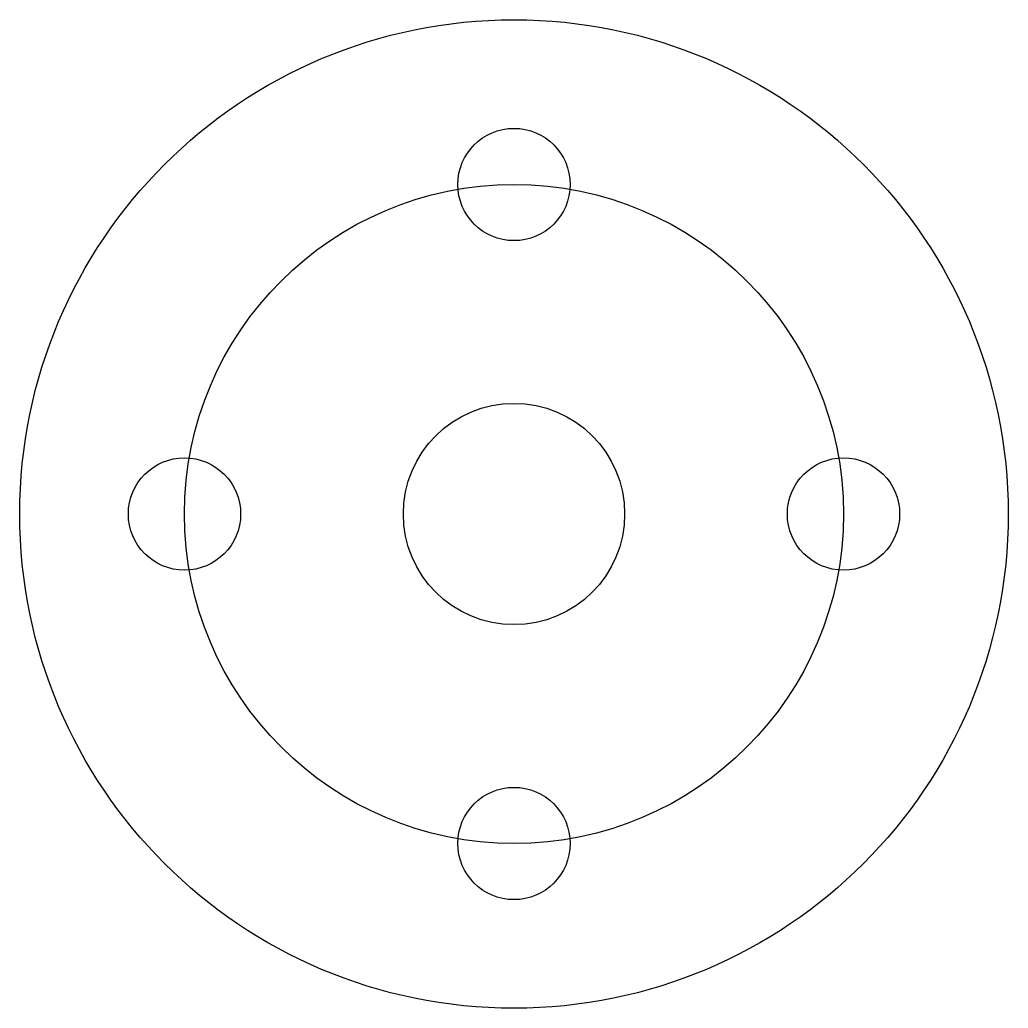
# Model space of a CAD drawing. Header units: millimetres. Extents: x 382.1 to 442.1, y 275.5 to 335.5.
import ezdxf

# ---------------------------------------------------------------- set-up
doc = ezdxf.new("R2010")
doc.units = ezdxf.units.MM

msp = doc.modelspace()

# ---------------------------------------------------------------- linework, layer by layer
for centre, radius in [((412.113, 305.503), 30), ((412.113, 325.503), 3.408), ((412.113, 305.503), 20), ((412.113, 305.503), 6.717), ((392.113, 305.503), 3.408), ((432.113, 305.503), 3.408), ((412.113, 285.503), 3.408)]:
    msp.add_circle(centre, radius)

doc.saveas('drawing.dxf')
